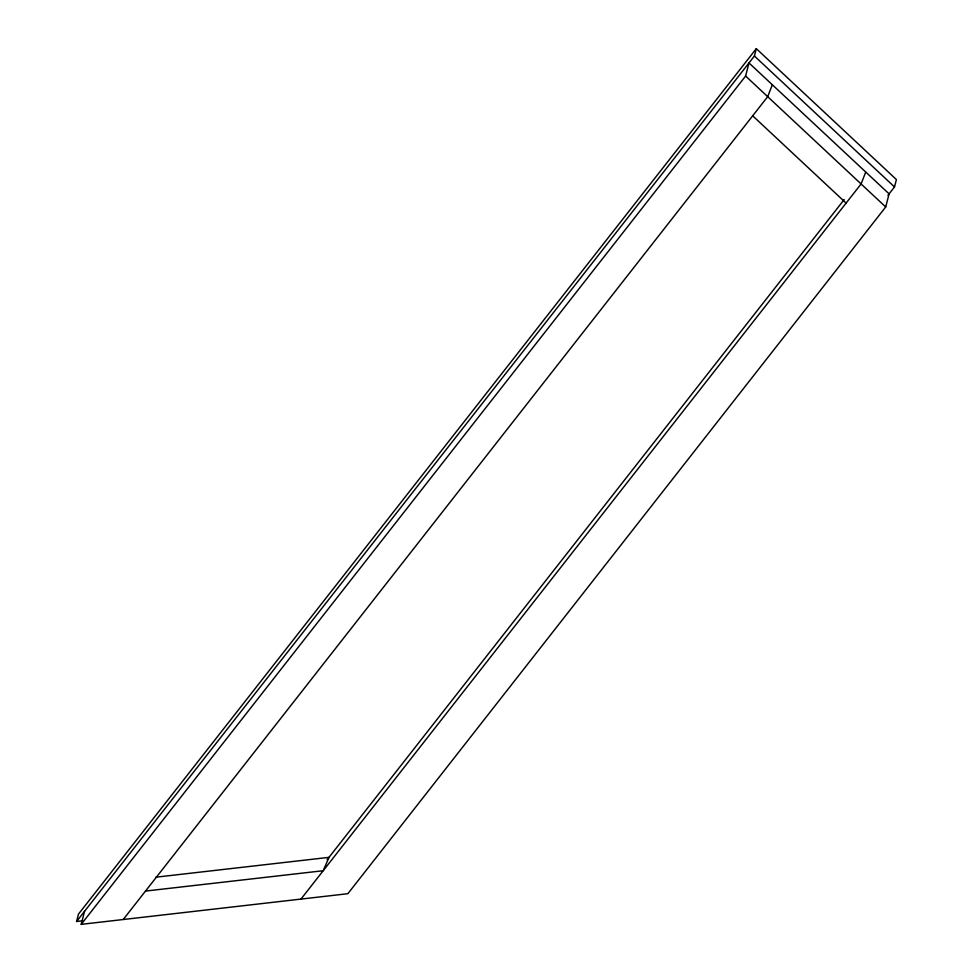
<?xml version="1.0" encoding="UTF-8"?>
<svg xmlns="http://www.w3.org/2000/svg" width="973" height="973" viewBox="0 0 973 973"><rect width="100%" height="100%" fill="white"/><g stroke="black" fill="none" stroke-linecap="round" stroke-linejoin="round"><path stroke-width="1.46" d="M82.608 920.786L76.587 921.48L78.485 914.109L756.313 48.65L896.413 179.567L894.515 186.938L887.972 195.305M81.209 924.35L745.61 76.04L748.991 62.953L889.091 193.87L885.71 206.969L347.86 893.701L81.209 924.35L84.578 911.263M76.587 921.48L754.416 56.008L756.313 48.65M772.331 84.773L767.685 96.668L123.291 919.436M865.727 172.063L861.093 183.958L300.985 899.088M327.147 859.718L844.199 199.562M155.826 877.196L328.996 857.359L323.194 870.726L145.5 891.073M754.416 56.008L894.515 186.938M745.61 76.04L885.71 206.969M752.701 115.811L846.096 203.102"/></g></svg>
